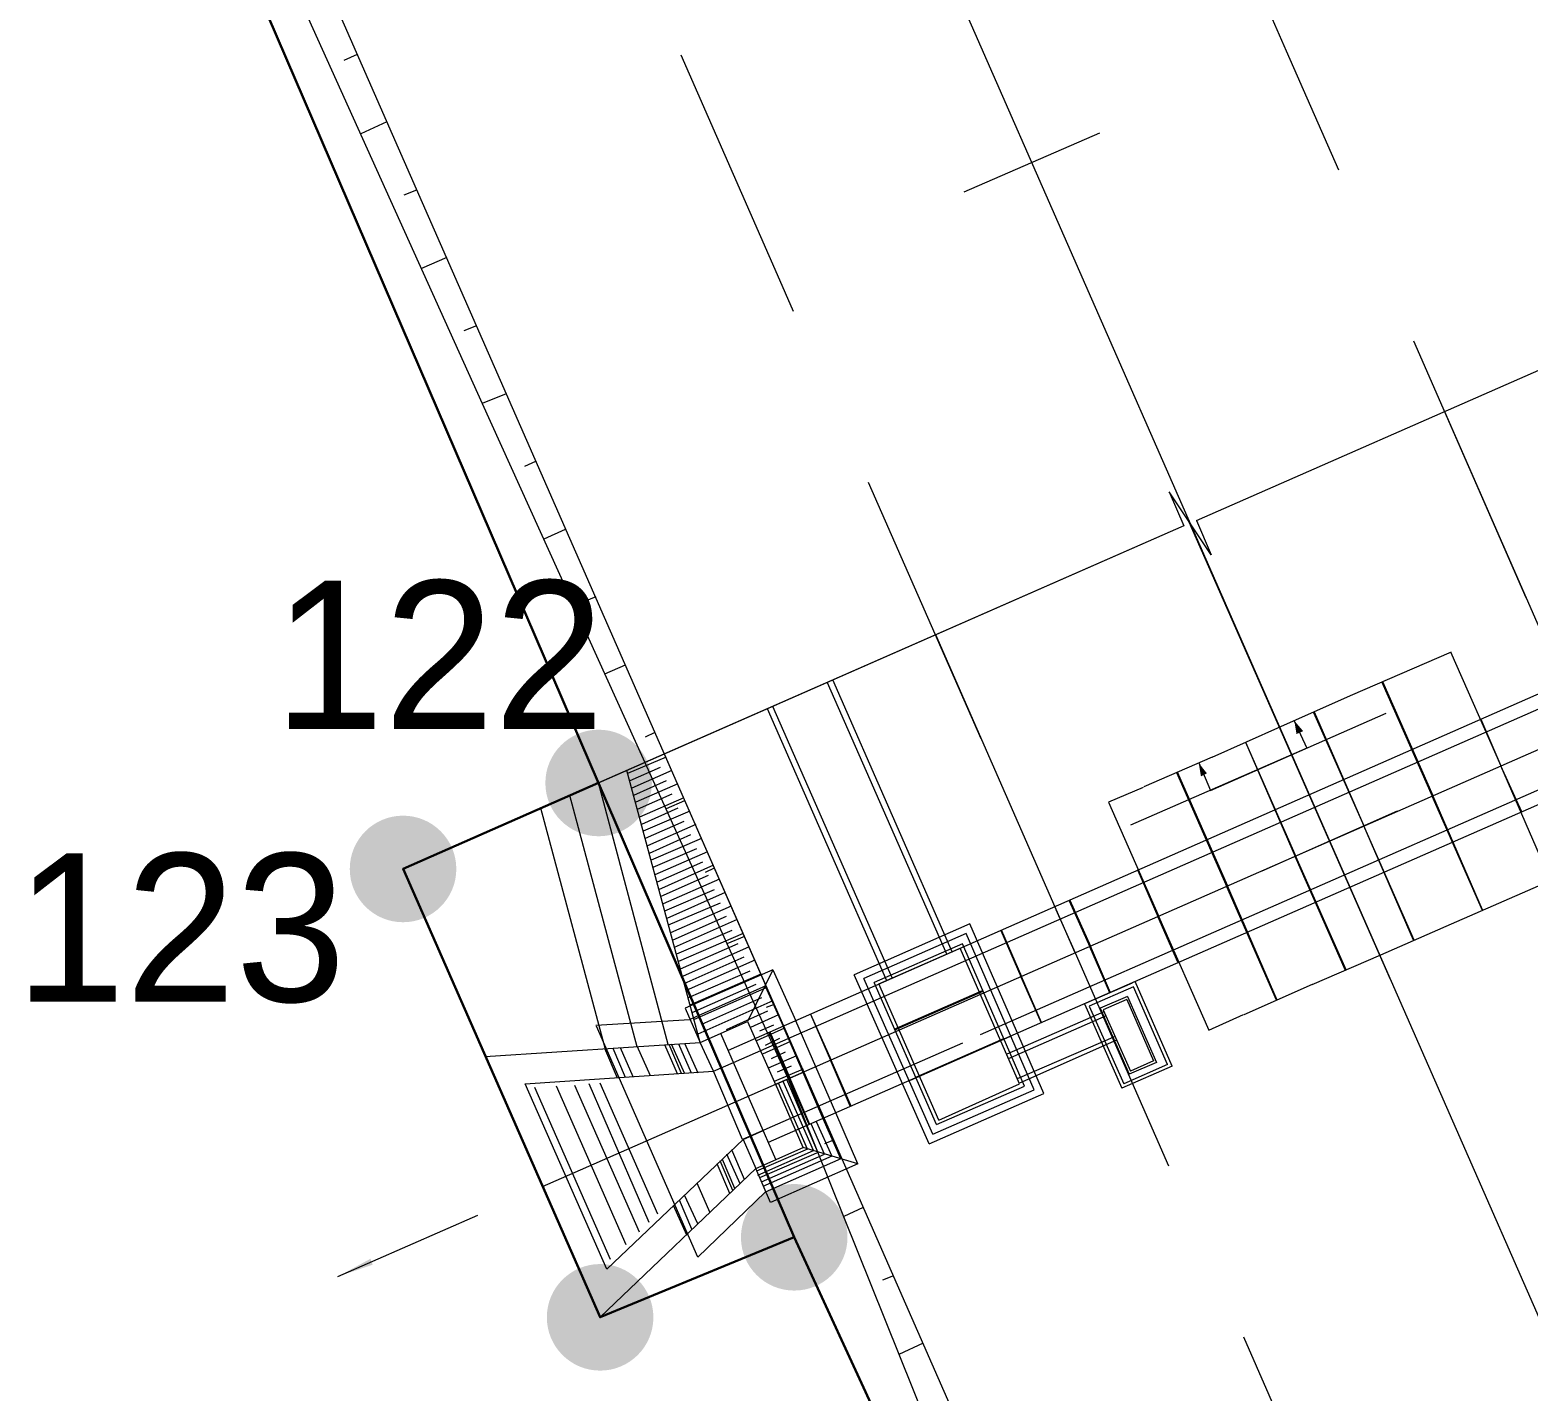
# Model space of a CAD drawing. Header units: metres. Extents: x 535356 to 535753, y 1836468 to 1836744.
# Drawn here: x 535470.9 to 535491.12, y 1836615.17 to 1836633.53 of the extents above; entities that cross this region are included whole.
import ezdxf
from ezdxf.enums import TextEntityAlignment as Align

# ---------------------------------------------------------------- set-up
doc = ezdxf.new("R2010")
doc.units = ezdxf.units.M
doc.header["$MEASUREMENT"] = 0
doc.linetypes.add('DGN Style 2', pattern=[6.2979, 3.77874, -2.51916])
for name, color, linetype, lineweight in [('Level 2', 1, 'Continuous', 0), ('Level 3', 1, 'Continuous', 0), ('Level 31', 1, 'Continuous', 0), ('Level 32', 1, 'Continuous', 0), ('Level 37', 1, 'Continuous', 0), ('Level 38', 1, 'Continuous', 0), ('Level 39', 1, 'Continuous', 0), ('Level 4', 1, 'Continuous', 0), ('Level 42', 1, 'Continuous', 0), ('Level 43', 1, 'Continuous', 0), ('Level 44', 1, 'Continuous', 0), ('Level 45', 1, 'Continuous', 0), ('Level 5', 1, 'Continuous', 0), ('Level 8', 1, 'Continuous', 0), ('Level 9', 1, 'Continuous', 0)]:
    doc.layers.add(name, color=color, linetype=linetype, lineweight=lineweight)
doc.styles.add('Style-CHAR_FAST_FONT', font='CHAR_FAST_FONT.shx')

# ---------------------------------------------------------------- blocks, each defined once
blk = doc.blocks.new('DWGLDR_1')
at = {"layer": 'Level 42', "color": 7, "linetype": 'Continuous', "lineweight": 0, "flags": 128}
blk.add_lwpolyline([(1462.3, -0.7), (1255.8, -0.7)], dxfattribs=at)
at = {"layer": 'Level 42', "color": 7, "linetype": 'Continuous', "lineweight": 0}
blk.add_solid([(1462.3, -0.7), (1412.8, 3.5), (1412.3, -5)], dxfattribs=at)
blk = doc.blocks.new('DWGLDR_2')
at = {"layer": 'Level 39', "color": 7, "linetype": 'Continuous', "lineweight": 0, "flags": 128}
blk.add_lwpolyline([(-21.6, -168.6), (-22.3, -127.9), (237.5, -128.3)], dxfattribs=at)
at = {"layer": 'Level 39', "color": 7, "linetype": 'Continuous', "lineweight": 0}
blk.add_solid([(-21.6, -168.6), (-17.1, -150.9), (-26.9, -150.9)], dxfattribs=at)
blk = doc.blocks.new('DWGLDR_3')
at = {"layer": 'Level 39', "color": 7, "linetype": 'Continuous', "lineweight": 0, "flags": 128}
blk.add_lwpolyline([(119.5, -168.2), (119.7, -127.9), (-139.2, -127.9)], dxfattribs=at)
at = {"layer": 'Level 39', "color": 7, "linetype": 'Continuous', "lineweight": 0}
blk.add_solid([(119.5, -168.2), (124, -150.5), (115, -151)], dxfattribs=at)

msp = doc.modelspace()

# ---------------------------------------------------------------- hatches: boundary and pattern name
at = {"layer": 'Level 4', "linetype": 'Continuous', "lineweight": 0}
h = msp.add_hatch(color=7, dxfattribs=at)
edge = h.paths.add_edge_path()
edge.add_arc((535478.58, 1836623.37), 0.719, 270, 630)
h = msp.add_hatch(color=7, dxfattribs=at)
edge = h.paths.add_edge_path()
edge.add_arc((535475.94, 1836622.21), 0.719, 270, 630)
h = msp.add_hatch(color=7, dxfattribs=at)
edge = h.paths.add_edge_path()
edge.add_arc((535481.22, 1836617.24), 0.719, 270, 630)
h = msp.add_hatch(color=7, dxfattribs=at)
edge = h.paths.add_edge_path()
edge.add_arc((535478.6, 1836616.16), 0.719, 270, 630)

# ---------------------------------------------------------------- linework, layer by layer
at = {"layer": 'Level 2', "color": 7, "linetype": 'Continuous', "lineweight": 0}
for p, q in [((535475.32, 1836633.2), (535475.14, 1836633.12)), ((535475.72, 1836632.29), (535475.37, 1836632.13)), ((535485.34, 1836632.14), (535483.51, 1836631.34)), ((535476.12, 1836631.37), (535475.95, 1836631.3)), ((535476.53, 1836630.46), (535476.19, 1836630.31)), ((535476.93, 1836629.54), (535476.76, 1836629.47)), ((535477.33, 1836628.62), (535477.01, 1836628.49)), ((535477.73, 1836627.71), (535477.58, 1836627.64)), ((535478.13, 1836626.79), (535477.84, 1836626.66)), ((535478.54, 1836625.88), (535478.39, 1836625.82)), ((535478.94, 1836624.96), (535478.66, 1836624.84)), ((535479.34, 1836624.05), (535479.21, 1836623.99)), ((535479.74, 1836623.13), (535479.49, 1836623.02)), ((535489.36, 1836622.99), (535487.53, 1836622.18)), ((535480.14, 1836622.22), (535480.02, 1836622.16)), ((535480.55, 1836621.3), (535480.31, 1836621.2)), ((535480.95, 1836620.38), (535480.84, 1836620.34)), ((535481.35, 1836619.47), (535481.14, 1836619.38)), ((535481.75, 1836618.55), (535481.63, 1836618.5)), ((535482.15, 1836617.64), (535481.89, 1836617.52)), ((535482.56, 1836616.72), (535482.41, 1836616.66)), ((535482.96, 1836615.81), (535482.63, 1836615.66))]:
    msp.add_line(p, q, dxfattribs=at)
at = {"layer": 'Level 2', "color": 7, "linetype": 'Continuous', "lineweight": 0, "flags": 128}
for points in [[(535446.38, 1836708.48), (535450.8, 1836693.29), (535455.63, 1836679.59), (535460.98, 1836666.21), (535469.29, 1836646.94), (535469.63, 1836646.16), (535477.33, 1836628.62), (535481.35, 1836619.47), (535485.37, 1836610.31), (535493.41, 1836592), (535499.34, 1836578.5), (535504.27, 1836567.28), (535509.49, 1836555.38), (535517.54, 1836537.06), (535525.58, 1836518.75), (535533.62, 1836500.44), (535541.66, 1836482.13), (535543.37, 1836478.24)], [(535445.78, 1836708.33), (535450.01, 1836693.03), (535454.77, 1836679.26), (535460.25, 1836665.9), (535468.78, 1836646.71), (535469.13, 1836645.94), (535477.01, 1836628.49), (535481.14, 1836619.38), (535484.87, 1836610.09), (535493.14, 1836591.88), (535499.16, 1836578.42), (535503.99, 1836567.16), (535509.14, 1836555.22), (535517.23, 1836536.93), (535525.33, 1836518.64), (535533.37, 1836500.33), (535541.5, 1836482.06), (535543.2, 1836478.24)]]:
    msp.add_lwpolyline(points, dxfattribs=at)
at = {"layer": 'Level 3', "color": 7, "linetype": 'Continuous', "lineweight": 0}
msp.add_line((535476.73, 1836649.27), (535551.83, 1836478.24), dxfattribs=at)
at = {"layer": 'Level 31', "color": 7, "linetype": 'Continuous', "lineweight": 0}
msp.add_line((535481.35, 1836619.47), (535480.97, 1836619.3), dxfattribs=at)
msp.add_line((535481.35, 1836619.47), (535480.97, 1836619.3), dxfattribs=at)
at = {"layer": 'Level 32', "color": 7, "linetype": 'Continuous', "lineweight": 0}
for p, q in [((535479.49, 1836623.72), (535478.97, 1836623.5)), ((535479.49, 1836623.72), (535478.97, 1836623.5)), ((535479.41, 1836623.58), (535479, 1836623.4)), ((535479.41, 1836623.58), (535479, 1836623.4)), ((535479.57, 1836623.54), (535479.03, 1836623.3)), ((535479.57, 1836623.54), (535479.03, 1836623.3)), ((535479.49, 1836623.4), (535479.05, 1836623.2)), ((535479.49, 1836623.4), (535479.05, 1836623.2)), ((535479.65, 1836623.36), (535479.08, 1836623.11)), ((535479.65, 1836623.36), (535479.08, 1836623.11)), ((535479.57, 1836623.22), (535479.1, 1836623.01)), ((535479.57, 1836623.22), (535479.1, 1836623.01)), ((535479.73, 1836623.17), (535479.13, 1836622.91)), ((535479.73, 1836623.17), (535479.13, 1836622.91)), ((535479.65, 1836623.03), (535479.16, 1836622.81)), ((535479.65, 1836623.03), (535479.16, 1836622.81)), ((535479.81, 1836622.99), (535479.18, 1836622.72)), ((535479.81, 1836622.99), (535479.18, 1836622.72)), ((535479.73, 1836622.85), (535479.21, 1836622.62)), ((535479.73, 1836622.85), (535479.21, 1836622.62)), ((535479.89, 1836622.81), (535479.24, 1836622.52)), ((535479.89, 1836622.81), (535479.24, 1836622.52)), ((535479.82, 1836622.67), (535479.26, 1836622.42)), ((535479.82, 1836622.67), (535479.26, 1836622.42)), ((535479.97, 1836622.62), (535479.29, 1836622.33)), ((535479.97, 1836622.62), (535479.29, 1836622.33)), ((535479.9, 1836622.48), (535479.31, 1836622.23)), ((535479.9, 1836622.48), (535479.31, 1836622.23)), ((535480.05, 1836622.44), (535479.34, 1836622.13)), ((535480.05, 1836622.44), (535479.34, 1836622.13)), ((535479.98, 1836622.3), (535479.37, 1836622.03)), ((535479.98, 1836622.3), (535479.37, 1836622.03)), ((535480.13, 1836622.26), (535479.39, 1836621.93)), ((535480.13, 1836622.26), (535479.39, 1836621.93)), ((535480.06, 1836622.12), (535479.42, 1836621.84)), ((535480.06, 1836622.12), (535479.42, 1836621.84)), ((535480.21, 1836622.07), (535479.45, 1836621.74)), ((535480.21, 1836622.07), (535479.45, 1836621.74)), ((535480.14, 1836621.93), (535479.47, 1836621.64)), ((535480.14, 1836621.93), (535479.47, 1836621.64)), ((535480.29, 1836621.89), (535479.5, 1836621.54)), ((535480.29, 1836621.89), (535479.5, 1836621.54)), ((535480.22, 1836621.75), (535479.52, 1836621.45)), ((535480.22, 1836621.75), (535479.52, 1836621.45)), ((535480.37, 1836621.71), (535479.55, 1836621.35)), ((535480.37, 1836621.71), (535479.55, 1836621.35)), ((535480.3, 1836621.57), (535479.58, 1836621.25)), ((535480.3, 1836621.57), (535479.58, 1836621.25)), ((535480.45, 1836621.53), (535479.6, 1836621.15)), ((535480.45, 1836621.53), (535479.6, 1836621.15)), ((535480.38, 1836621.38), (535479.63, 1836621.06)), ((535480.38, 1836621.38), (535479.63, 1836621.06)), ((535480.53, 1836621.34), (535479.66, 1836620.96)), ((535480.53, 1836621.34), (535479.66, 1836620.96)), ((535480.46, 1836621.2), (535479.68, 1836620.86)), ((535480.46, 1836621.2), (535479.68, 1836620.86)), ((535480.61, 1836621.16), (535479.71, 1836620.76)), ((535480.61, 1836621.16), (535479.71, 1836620.76)), ((535480.54, 1836621.02), (535479.73, 1836620.66)), ((535480.54, 1836621.02), (535479.73, 1836620.66)), ((535480.69, 1836620.98), (535479.76, 1836620.57)), ((535480.69, 1836620.98), (535479.76, 1836620.57)), ((535480.62, 1836620.83), (535479.79, 1836620.47)), ((535480.62, 1836620.83), (535479.79, 1836620.47)), ((535480.77, 1836620.79), (535479.81, 1836620.37)), ((535480.77, 1836620.79), (535479.81, 1836620.37)), ((535480.7, 1836620.65), (535479.84, 1836620.27)), ((535480.7, 1836620.65), (535479.84, 1836620.27)), ((535480.85, 1836620.61), (535479.87, 1836620.18)), ((535480.85, 1836620.61), (535479.87, 1836620.18)), ((535480.93, 1836620.43), (535479.92, 1836619.98)), ((535480.93, 1836620.43), (535479.92, 1836619.98)), ((535480.78, 1836620.47), (535479.97, 1836620.11)), ((535480.78, 1836620.47), (535479.97, 1836620.11)), ((535480.86, 1836620.29), (535480.3, 1836620.04)), ((535480.86, 1836620.29), (535480.3, 1836620.04)), ((535481.01, 1836620.24), (535480.63, 1836620.07)), ((535481.01, 1836620.24), (535480.63, 1836620.07)), ((535481.09, 1836620.06), (535480.71, 1836619.89)), ((535481.09, 1836620.06), (535480.71, 1836619.89)), ((535480.94, 1836620.1), (535480.75, 1836620.02)), ((535480.94, 1836620.1), (535480.75, 1836620.02)), ((535479.47, 1836619.84), (535479.64, 1836619.45)), ((535479.47, 1836619.84), (535479.64, 1836619.45)), ((535479.56, 1836619.85), (535479.74, 1836619.45)), ((535479.56, 1836619.85), (535479.74, 1836619.45)), ((535479.66, 1836619.85), (535479.83, 1836619.46)), ((535479.66, 1836619.85), (535479.83, 1836619.46)), ((535479.74, 1836619.86), (535479.92, 1836619.46)), ((535479.74, 1836619.86), (535479.92, 1836619.46)), ((535481.17, 1836619.88), (535480.79, 1836619.71)), ((535481.17, 1836619.88), (535480.79, 1836619.71)), ((535481.02, 1836619.92), (535480.83, 1836619.83)), ((535481.02, 1836619.92), (535480.83, 1836619.83)), ((535478.66, 1836619.79), (535478.83, 1836619.39)), ((535478.66, 1836619.79), (535478.83, 1836619.39)), ((535478.77, 1836619.79), (535478.94, 1836619.4)), ((535478.77, 1836619.79), (535478.94, 1836619.4)), ((535478.87, 1836619.8), (535479.04, 1836619.41)), ((535478.87, 1836619.8), (535479.04, 1836619.41)), ((535481.25, 1836619.69), (535480.87, 1836619.52)), ((535481.25, 1836619.69), (535480.87, 1836619.52)), ((535481.1, 1836619.74), (535480.91, 1836619.65)), ((535481.1, 1836619.74), (535480.91, 1836619.65)), ((535481.34, 1836619.51), (535480.95, 1836619.34)), ((535481.34, 1836619.51), (535480.95, 1836619.34)), ((535481.18, 1836619.55), (535480.99, 1836619.47)), ((535481.18, 1836619.55), (535480.99, 1836619.47)), ((535478.74, 1836616.94), (535477.72, 1836619.26)), ((535478.74, 1836616.94), (535477.72, 1836619.26)), ((535478.95, 1836617.14), (535478.01, 1836619.28)), ((535478.95, 1836617.14), (535478.01, 1836619.28)), ((535479.13, 1836617.31), (535478.26, 1836619.29)), ((535479.13, 1836617.31), (535478.26, 1836619.29)), ((535479.26, 1836617.44), (535478.45, 1836619.31)), ((535479.26, 1836617.44), (535478.45, 1836619.31)), ((535479.38, 1836617.55), (535478.6, 1836619.32)), ((535479.38, 1836617.55), (535478.6, 1836619.32)), ((535480.55, 1836618.02), (535480.38, 1836618.42)), ((535480.55, 1836618.02), (535480.38, 1836618.42)), ((535481.4, 1836618.43), (535480.71, 1836618.13)), ((535481.4, 1836618.43), (535480.71, 1836618.13)), ((535480.73, 1836618.08), (535481.48, 1836618.41)), ((535480.73, 1836618.08), (535481.48, 1836618.41)), ((535480.35, 1836617.83), (535480.18, 1836618.23)), ((535480.35, 1836617.83), (535480.18, 1836618.23)), ((535480.42, 1836617.9), (535480.25, 1836618.29)), ((535480.42, 1836617.9), (535480.25, 1836618.29)), ((535480.49, 1836617.96), (535480.31, 1836618.36)), ((535480.49, 1836617.96), (535480.31, 1836618.36)), ((535481.55, 1836618.39), (535480.75, 1836618.04)), ((535481.55, 1836618.39), (535480.75, 1836618.04)), ((535480.78, 1836617.99), (535481.63, 1836618.36)), ((535480.78, 1836617.99), (535481.63, 1836618.36)), ((535480.8, 1836617.93), (535481.73, 1836618.34)), ((535480.8, 1836617.93), (535481.73, 1836618.34)), ((535479.92, 1836617.42), (535479.74, 1836617.81)), ((535479.92, 1836617.42), (535479.74, 1836617.81)), ((535479.77, 1836617.27), (535479.59, 1836617.67)), ((535479.77, 1836617.27), (535479.59, 1836617.67)), ((535479.84, 1836617.35), (535479.67, 1836617.74)), ((535479.84, 1836617.35), (535479.67, 1836617.74))]:
    msp.add_line(p, q, dxfattribs=at)
at = {"layer": 'Level 37', "color": 7, "linetype": 'Continuous', "lineweight": 0}
for p, q in [((535486.65, 1836626.91), (535494, 1836630.14)), ((535486.65, 1836626.91), (535494, 1836630.14)), ((535486.85, 1836626.45), (535486.28, 1836627.3)), ((535486.28, 1836627.3), (535486.48, 1836626.84)), ((535486.85, 1836626.45), (535486.28, 1836627.3)), ((535486.28, 1836627.3), (535486.48, 1836626.84)), ((535486.65, 1836626.91), (535486.85, 1836626.45)), ((535486.65, 1836626.91), (535486.85, 1836626.45)), ((535486.48, 1836626.84), (535475.94, 1836622.21)), ((535486.48, 1836626.84), (535477.8, 1836623.03))]:
    msp.add_line(p, q, dxfattribs=at)
at = {"layer": 'Level 38', "color": 7, "linetype": 'Continuous', "lineweight": 0}
for p, q in [((535502.49, 1836628.75), (535477.82, 1836617.92)), ((535502.49, 1836628.75), (535477.82, 1836617.92)), ((535491.88, 1836624.09), (535490, 1836628.38)), ((535491.88, 1836624.09), (535490, 1836628.38)), ((535485.01, 1836621.08), (535483.13, 1836625.37)), ((535485.01, 1836621.08), (535483.13, 1836625.37)), ((535479.95, 1836619.87), (535478.96, 1836623.54)), ((535479.95, 1836619.87), (535478.96, 1836623.54)), ((535479.52, 1836619.84), (535478.58, 1836623.37)), ((535479.52, 1836619.84), (535478.58, 1836623.37)), ((535479.1, 1836619.81), (535478.19, 1836623.2)), ((535479.1, 1836619.81), (535478.19, 1836623.2)), ((535478.67, 1836619.79), (535477.8, 1836623.03)), ((535478.67, 1836619.79), (535477.8, 1836623.03))]:
    msp.add_line(p, q, dxfattribs=at)
at = {"layer": 'Level 39', "color": 7, "linetype": 'Continuous', "lineweight": 0}
for p, q in [((535481.34, 1836618.45), (535480.97, 1836619.3)), ((535481.34, 1836618.45), (535480.97, 1836619.3)), ((535481.4, 1836618.43), (535481.01, 1836619.32)), ((535481.4, 1836618.43), (535481.01, 1836619.32)), ((535481.48, 1836618.41), (535481.07, 1836619.34)), ((535481.48, 1836618.41), (535481.07, 1836619.34)), ((535481.54, 1836618.39), (535481.12, 1836619.37)), ((535481.54, 1836618.39), (535481.12, 1836619.37)), ((535481.63, 1836618.36), (535481.45, 1836618.77)), ((535481.63, 1836618.36), (535481.45, 1836618.77)), ((535481.73, 1836618.33), (535481.52, 1836618.8)), ((535481.73, 1836618.33), (535481.52, 1836618.8))]:
    msp.add_line(p, q, dxfattribs=at)
at = {"layer": 'Level 42', "color": 7, "linetype": 'Continuous', "lineweight": 0}
for p, q in [((535481.35, 1836619.47), (535479.47, 1836623.76)), ((535481.35, 1836619.47), (535479.47, 1836623.76)), ((535492.43, 1836623.59), (535480.87, 1836618.52)), ((535492.43, 1836623.59), (535480.87, 1836618.52)), ((535491.43, 1836622.06), (535490.76, 1836623.6)), ((535491.04, 1836622.98), (535490.76, 1836623.6)), ((535491.43, 1836622.06), (535490.76, 1836623.6)), ((535491.04, 1836622.98), (535490.76, 1836623.6)), ((535490.51, 1836621.65), (535489.83, 1836623.19)), ((535490.51, 1836621.65), (535489.83, 1836623.19)), ((535490.51, 1836621.66), (535489.84, 1836623.2)), ((535490.51, 1836621.66), (535489.84, 1836623.2)), ((535489.58, 1836621.25), (535488.91, 1836622.79)), ((535489.59, 1836621.25), (535488.91, 1836622.79)), ((535489.58, 1836621.25), (535488.91, 1836622.79)), ((535489.59, 1836621.25), (535488.91, 1836622.79)), ((535488.66, 1836620.84), (535487.98, 1836622.38)), ((535488.66, 1836620.84), (535487.98, 1836622.38)), ((535488.67, 1836620.85), (535487.99, 1836622.38)), ((535488.67, 1836620.85), (535487.99, 1836622.38)), ((535478.6, 1836616.16), (535475.94, 1836622.21)), ((535490.09, 1836621.47), (535491.44, 1836622.06)), ((535490.09, 1836621.47), (535491.44, 1836622.06)), ((535487.73, 1836620.44), (535487.06, 1836621.97)), ((535487.73, 1836620.44), (535487.06, 1836621.97)), ((535487.74, 1836620.44), (535487.07, 1836621.98)), ((535487.74, 1836620.44), (535487.07, 1836621.98)), ((535486.4, 1836620.95), (535486.13, 1836621.57)), ((535486.4, 1836620.95), (535486.13, 1836621.57)), ((535486.82, 1836620.03), (535486.14, 1836621.57)), ((535486.82, 1836620.03), (535486.14, 1836621.57)), ((535489.14, 1836621.05), (535490.09, 1836621.47)), ((535489.14, 1836621.05), (535490.09, 1836621.47)), ((535483.54, 1836621.34), (535482.16, 1836620.73)), ((535483.54, 1836621.34), (535482.16, 1836620.73)), ((535484.46, 1836619.23), (535483.54, 1836621.34)), ((535484.46, 1836619.23), (535483.54, 1836621.34)), ((535482.36, 1836620.66), (535483.46, 1836621.14)), ((535482.36, 1836620.66), (535483.46, 1836621.14)), ((535484.26, 1836619.31), (535483.46, 1836621.14)), ((535484.26, 1836619.31), (535483.46, 1836621.14)), ((535485.48, 1836620.54), (535485.21, 1836621.16)), ((535485.48, 1836620.54), (535485.21, 1836621.16)), ((535485.49, 1836620.54), (535485.22, 1836621.17)), ((535485.49, 1836620.54), (535485.22, 1836621.17)), ((535488.21, 1836620.65), (535489.14, 1836621.05)), ((535488.21, 1836620.65), (535489.14, 1836621.05)), ((535483.09, 1836618.63), (535482.16, 1836620.73)), ((535483.09, 1836618.63), (535482.16, 1836620.73)), ((535483.17, 1836618.82), (535482.36, 1836620.66)), ((535483.17, 1836618.82), (535482.36, 1836620.66)), ((535484.56, 1836620.13), (535484.28, 1836620.76)), ((535484.56, 1836620.13), (535484.28, 1836620.76)), ((535484.56, 1836620.14), (535484.29, 1836620.76)), ((535484.56, 1836620.14), (535484.29, 1836620.76)), ((535488.21, 1836620.65), (535487.29, 1836620.24)), ((535488.21, 1836620.65), (535487.29, 1836620.24)), ((535485.8, 1836620.62), (535485.2, 1836620.36)), ((535485.8, 1836620.62), (535485.2, 1836620.36)), ((535485.72, 1836620.49), (535485.35, 1836620.33)), ((535485.72, 1836620.49), (535485.35, 1836620.33)), ((535485.72, 1836620.49), (535486.11, 1836619.6)), ((535485.72, 1836620.49), (535486.11, 1836619.6)), ((535486.26, 1836619.57), (535485.8, 1836620.62)), ((535486.26, 1836619.57), (535485.8, 1836620.62)), ((535486.26, 1836619.57), (535485.8, 1836620.62)), ((535486.26, 1836619.57), (535485.8, 1836620.62)), ((535485.2, 1836620.36), (535485.67, 1836619.31)), ((535485.2, 1836620.36), (535485.67, 1836619.31)), ((535485.35, 1836620.33), (535485.74, 1836619.44)), ((535485.35, 1836620.33), (535485.74, 1836619.44)), ((535487.28, 1836620.24), (535486.81, 1836620.03)), ((535487.28, 1836620.24), (535486.81, 1836620.03)), ((535479.95, 1836619.87), (535480.59, 1836620.15)), ((535479.95, 1836619.87), (535480.59, 1836620.15)), ((535479.95, 1836619.87), (535480.59, 1836620.15)), ((535479.95, 1836619.87), (535480.59, 1836620.15)), ((535480.59, 1836620.15), (535480.99, 1836619.25)), ((535480.59, 1836620.15), (535480.99, 1836619.25)), ((535477.05, 1836619.68), (535479.95, 1836619.87)), ((535477.05, 1836619.68), (535479.95, 1836619.87)), ((535477.05, 1836619.68), (535479.95, 1836619.87)), ((535477.05, 1836619.68), (535479.95, 1836619.87)), ((535479.28, 1836619.42), (535479.1, 1836619.82)), ((535479.28, 1836619.42), (535479.1, 1836619.82)), ((535479.7, 1836619.45), (535479.53, 1836619.84)), ((535479.7, 1836619.45), (535479.53, 1836619.84)), ((535480.13, 1836619.48), (535479.95, 1836619.87)), ((535480.13, 1836619.48), (535479.95, 1836619.87)), ((535480.97, 1836618.29), (535480.23, 1836619.99)), ((535480.97, 1836618.29), (535480.23, 1836619.99)), ((535478.6, 1836616.16), (535477.05, 1836619.68)), ((535481.98, 1836619), (535481.71, 1836619.63)), ((535481.98, 1836619), (535481.71, 1836619.63)), ((535481.99, 1836619.01), (535481.72, 1836619.63)), ((535481.99, 1836619.01), (535481.72, 1836619.63)), ((535477.59, 1836619.31), (535480.13, 1836619.48)), ((535477.59, 1836619.31), (535480.13, 1836619.48)), ((535480.13, 1836619.48), (535480.4, 1836619.6)), ((535480.13, 1836619.48), (535480.4, 1836619.6)), ((535486.26, 1836619.57), (535485.67, 1836619.31)), ((535486.26, 1836619.57), (535485.67, 1836619.31)), ((535486.11, 1836619.6), (535485.74, 1836619.44)), ((535486.11, 1836619.6), (535485.74, 1836619.44)), ((535478.69, 1836616.81), (535477.59, 1836619.31)), ((535478.69, 1836616.81), (535477.59, 1836619.31)), ((535481.34, 1836618.45), (535480.97, 1836619.3)), ((535481.34, 1836618.45), (535480.97, 1836619.3)), ((535481.42, 1836618.76), (535481.15, 1836619.38)), ((535481.42, 1836618.76), (535481.15, 1836619.38)), ((535481.43, 1836618.76), (535481.16, 1836619.39)), ((535481.43, 1836618.76), (535481.16, 1836619.39)), ((535483.09, 1836618.63), (535484.46, 1836619.23)), ((535483.09, 1836618.63), (535484.46, 1836619.23)), ((535483.17, 1836618.82), (535484.26, 1836619.31)), ((535483.17, 1836618.82), (535484.26, 1836619.31)), ((535481.85, 1836618.3), (535481.61, 1836618.84)), ((535481.85, 1836618.3), (535481.61, 1836618.84)), ((535482.08, 1836618.23), (535481.78, 1836618.92)), ((535482.08, 1836618.23), (535481.78, 1836618.92)), ((535480.53, 1836618.56), (535480.8, 1836618.68)), ((535480.53, 1836618.56), (535480.8, 1836618.68)), ((535478.69, 1836616.81), (535480.53, 1836618.56)), ((535478.69, 1836616.81), (535480.53, 1836618.56)), ((535480.53, 1836618.56), (535480.7, 1836618.17)), ((535480.53, 1836618.56), (535480.7, 1836618.17)), ((535480.7, 1836618.17), (535481.34, 1836618.45)), ((535480.7, 1836618.17), (535481.34, 1836618.45)), ((535482.08, 1836618.23), (535481.34, 1836618.45)), ((535482.08, 1836618.23), (535481.34, 1836618.45)), ((535480.39, 1836617.87), (535480.22, 1836618.27)), ((535480.39, 1836617.87), (535480.22, 1836618.27)), ((535481.85, 1836618.3), (535480.83, 1836617.85)), ((535481.85, 1836618.3), (535480.83, 1836617.85)), ((535482.08, 1836618.23), (535480.9, 1836617.71)), ((535482.08, 1836618.23), (535480.9, 1836617.71)), ((535478.6, 1836616.16), (535480.7, 1836618.17)), ((535478.6, 1836616.16), (535480.7, 1836618.17)), ((535480.9, 1836617.71), (535480.7, 1836618.17)), ((535480.9, 1836617.71), (535480.7, 1836618.17)), ((535480.08, 1836617.58), (535479.91, 1836617.97)), ((535480.08, 1836617.58), (535479.91, 1836617.97)), ((535479.92, 1836616.97), (535480.83, 1836617.85)), ((535479.92, 1836616.97), (535480.83, 1836617.85))]:
    msp.add_line(p, q, dxfattribs=at)
at = {"layer": 'Level 43', "color": 7, "linetype": 'Continuous', "lineweight": 0}
for p, q in [((535480.4, 1836619.6), (535496.09, 1836626.49)), ((535480.4, 1836619.6), (535496.09, 1836626.49)), ((535496.5, 1836625.57), (535483.73, 1836619.97)), ((535496.5, 1836625.57), (535483.73, 1836619.97)), ((535488.73, 1836624.55), (535490.09, 1836625.14)), ((535488.73, 1836624.55), (535490.09, 1836625.14)), ((535490.08, 1836625.14), (535490.76, 1836623.6)), ((535490.08, 1836625.14), (535490.76, 1836623.6)), ((535491.88, 1836624.84), (535480.33, 1836619.76)), ((535491.88, 1836624.84), (535480.33, 1836619.76)), ((535483.28, 1836621.06), (535481.67, 1836624.72)), ((535483.28, 1836621.06), (535481.67, 1836624.72)), ((535483.35, 1836621.09), (535481.74, 1836624.76)), ((535483.35, 1836621.09), (535481.74, 1836624.76)), ((535489.15, 1836624.73), (535489.83, 1836623.19)), ((535489.15, 1836624.73), (535489.83, 1836623.19)), ((535489.16, 1836624.74), (535489.84, 1836623.2)), ((535489.16, 1836624.74), (535489.84, 1836623.2)), ((535487.79, 1836624.13), (535488.73, 1836624.55)), ((535487.79, 1836624.13), (535488.73, 1836624.55)), ((535482.47, 1836620.7), (535480.86, 1836624.37)), ((535482.47, 1836620.7), (535480.86, 1836624.37)), ((535482.54, 1836620.74), (535480.93, 1836624.4)), ((535482.54, 1836620.74), (535480.93, 1836624.4)), ((535488.23, 1836624.32), (535488.91, 1836622.79)), ((535488.23, 1836624.32), (535488.91, 1836622.79)), ((535488.24, 1836624.33), (535488.91, 1836622.79)), ((535488.24, 1836624.33), (535488.91, 1836622.79)), ((535486.86, 1836623.72), (535487.79, 1836624.13)), ((535486.86, 1836623.72), (535487.79, 1836624.13)), ((535490.49, 1836624.23), (535490.76, 1836623.6)), ((535490.49, 1836624.23), (535490.76, 1836623.6)), ((535487.31, 1836623.92), (535487.98, 1836622.38)), ((535487.31, 1836623.92), (535487.99, 1836622.38)), ((535487.31, 1836623.92), (535487.98, 1836622.38)), ((535487.31, 1836623.92), (535487.99, 1836622.38)), ((535486.86, 1836623.72), (535485.94, 1836623.32)), ((535486.86, 1836623.72), (535485.94, 1836623.32)), ((535486.38, 1836623.51), (535487.06, 1836621.97)), ((535486.38, 1836623.51), (535487.06, 1836621.97)), ((535486.39, 1836623.52), (535487.07, 1836621.98)), ((535486.39, 1836623.52), (535487.07, 1836621.98)), ((535485.93, 1836623.31), (535485.46, 1836623.11)), ((535485.93, 1836623.31), (535485.46, 1836623.11)), ((535485.46, 1836623.11), (535486.14, 1836621.57)), ((535485.46, 1836623.11), (535486.14, 1836621.57)), ((535485.86, 1836622.19), (535486.13, 1836621.57)), ((535485.86, 1836622.19), (535486.13, 1836621.57)), ((535484.93, 1836621.78), (535485.21, 1836621.16)), ((535484.93, 1836621.78), (535485.21, 1836621.16)), ((535484.94, 1836621.79), (535485.22, 1836621.17)), ((535484.94, 1836621.79), (535485.22, 1836621.17)), ((535483.59, 1836621.47), (535482.03, 1836620.78)), ((535483.59, 1836621.47), (535482.03, 1836620.78)), ((535484.59, 1836619.18), (535483.59, 1836621.47)), ((535484.59, 1836619.18), (535483.59, 1836621.47)), ((535484.01, 1836621.38), (535484.28, 1836620.76)), ((535484.01, 1836621.38), (535484.28, 1836620.76)), ((535484.02, 1836621.38), (535484.29, 1836620.76)), ((535484.02, 1836621.38), (535484.29, 1836620.76)), ((535480.93, 1836620.85), (535479.75, 1836620.33)), ((535480.93, 1836620.85), (535479.75, 1836620.33)), ((535480.93, 1836620.85), (535480.59, 1836620.15)), ((535480.93, 1836620.85), (535480.59, 1836620.15)), ((535480.93, 1836620.85), (535481.24, 1836620.16)), ((535480.93, 1836620.85), (535481.24, 1836620.16)), ((535480.83, 1836620.63), (535479.81, 1836620.18)), ((535480.83, 1836620.63), (535479.81, 1836620.18)), ((535480.83, 1836620.63), (535481.07, 1836620.09)), ((535480.83, 1836620.63), (535481.07, 1836620.09)), ((535483.04, 1836618.5), (535482.03, 1836620.78)), ((535483.04, 1836618.5), (535482.03, 1836620.78)), ((535485.78, 1836620.67), (535485.14, 1836620.39)), ((535485.78, 1836620.67), (535485.14, 1836620.39)), ((535485.82, 1836620.69), (535485.18, 1836620.41)), ((535485.82, 1836620.69), (535485.18, 1836620.41)), ((535485.78, 1836620.67), (535485.18, 1836620.41)), ((535485.78, 1836620.67), (535485.18, 1836620.41)), ((535486.32, 1836619.55), (535485.82, 1836620.69)), ((535486.32, 1836619.55), (535485.82, 1836620.69)), ((535485.71, 1836620.45), (535485.39, 1836620.31)), ((535485.71, 1836620.45), (535485.39, 1836620.31)), ((535485.71, 1836620.45), (535486.07, 1836619.62)), ((535485.71, 1836620.45), (535486.07, 1836619.62)), ((535479.75, 1836620.33), (535479.95, 1836619.87)), ((535479.75, 1836620.33), (535479.95, 1836619.87)), ((535481.44, 1836620.25), (535481.72, 1836619.63)), ((535481.44, 1836620.25), (535481.71, 1836619.63)), ((535481.44, 1836620.25), (535481.72, 1836619.63)), ((535481.44, 1836620.25), (535481.71, 1836619.63)), ((535485.4, 1836620.28), (535484.09, 1836619.71)), ((535485.4, 1836620.28), (535484.09, 1836619.71)), ((535485.43, 1836620.23), (535484.11, 1836619.65)), ((535485.43, 1836620.23), (535484.11, 1836619.65)), ((535485.14, 1836620.39), (535485.64, 1836619.25)), ((535485.14, 1836620.39), (535485.64, 1836619.25)), ((535485.39, 1836620.31), (535485.76, 1836619.48)), ((535485.39, 1836620.31), (535485.76, 1836619.48)), ((535478.54, 1836620.1), (535479.81, 1836620.18)), ((535478.54, 1836620.1), (535479.81, 1836620.18)), ((535479.92, 1836616.97), (535478.55, 1836620.09)), ((535479.92, 1836616.97), (535478.55, 1836620.09)), ((535481.61, 1836618.84), (535481.07, 1836620.09)), ((535481.61, 1836618.84), (535481.07, 1836620.09)), ((535481.78, 1836618.92), (535481.24, 1836620.16)), ((535481.78, 1836618.92), (535481.24, 1836620.16)), ((535483.49, 1836619.86), (535480.52, 1836618.56)), ((535483.49, 1836619.86), (535480.52, 1836618.56)), ((535480.88, 1836620), (535481.15, 1836619.38)), ((535480.88, 1836620), (535481.15, 1836619.38)), ((535480.89, 1836620.01), (535481.16, 1836619.39)), ((535480.89, 1836620.01), (535481.16, 1836619.39)), ((535485.55, 1836619.95), (535484.23, 1836619.38)), ((535485.55, 1836619.95), (535484.23, 1836619.38)), ((535485.57, 1836619.9), (535484.26, 1836619.32)), ((535485.57, 1836619.9), (535484.26, 1836619.32)), ((535486.07, 1836619.62), (535485.76, 1836619.48)), ((535486.07, 1836619.62), (535485.76, 1836619.48)), ((535480.52, 1836618.56), (535480.13, 1836619.48)), ((535480.52, 1836618.56), (535480.13, 1836619.48)), ((535486.32, 1836619.55), (535485.64, 1836619.25)), ((535486.32, 1836619.55), (535485.64, 1836619.25)), ((535483.04, 1836618.5), (535484.59, 1836619.18)), ((535483.04, 1836618.5), (535484.59, 1836619.18))]:
    msp.add_line(p, q, dxfattribs=at)
at = {"layer": 'Level 44', "color": 7, "linetype": 'Continuous', "lineweight": 0}
for p, q in [((535483.49, 1836621.2), (535482.3, 1836620.68)), ((535483.49, 1836621.2), (535482.3, 1836620.68)), ((535484.33, 1836619.28), (535483.49, 1836621.2)), ((535484.33, 1836619.28), (535483.49, 1836621.2)), ((535483.14, 1836618.76), (535482.3, 1836620.68)), ((535483.14, 1836618.76), (535482.3, 1836620.68)), ((535482.57, 1836620.05), (535483.76, 1836620.57)), ((535482.57, 1836620.05), (535483.76, 1836620.57)), ((535482.58, 1836620.04), (535483.77, 1836620.56)), ((535482.58, 1836620.04), (535483.77, 1836620.56)), ((535482.79, 1836619.36), (535484.13, 1836619.95)), ((535482.79, 1836619.36), (535484.13, 1836619.95)), ((535482.86, 1836619.4), (535484.05, 1836619.92)), ((535482.86, 1836619.4), (535484.05, 1836619.92)), ((535483.14, 1836618.76), (535484.33, 1836619.28)), ((535483.14, 1836618.76), (535484.33, 1836619.28))]:
    msp.add_line(p, q, dxfattribs=at)
at = {"layer": 'Level 45', "color": 7, "linetype": 'Continuous', "lineweight": 0}
msp.add_line((535489.27, 1836620.72), (535486.55, 1836626.89), dxfattribs=at)
msp.add_line((535489.27, 1836620.72), (535486.55, 1836626.89), dxfattribs=at)
at = {"layer": 'Level 5', "color": 7, "linetype": 'Continuous', "lineweight": 30}
for p, q in [((535460.25, 1836665.9), (535481.22, 1836617.24)), ((535481.22, 1836617.24), (535499.16, 1836578.42))]:
    msp.add_line(p, q, dxfattribs=at)
at = {"layer": 'Level 5', "color": 7, "linetype": 'Continuous', "lineweight": 30, "flags": 128}
msp.add_lwpolyline([(535478.58, 1836623.37), (535475.94, 1836622.21), (535478.6, 1836616.16), (535481.22, 1836617.24)], dxfattribs=at)
at = {"layer": 'Level 8', "color": 7, "linetype": 'DGN Style 2', "lineweight": 0, "flags": 128}
msp.add_lwpolyline([(535458.587, 1836711.665, 0.099529), (535458.677, 1836709.856), (535458.68, 1836709.86), (535462.4, 1836697.05), (535466.85, 1836683.85), (535471.87, 1836670.75), (535479.83, 1836651.57), (535480.16, 1836650.78), (535487.86, 1836633.25), (535491.88, 1836624.09), (535495.9, 1836614.94), (535503.94, 1836596.62), (535506.61, 1836590.54)], format="xyb", dxfattribs=at)
msp.add_lwpolyline([(535450.25, 1836709.49), (535454.6, 1836694.52), (535459.37, 1836681.01), (535464.67, 1836667.75), (535472.95, 1836648.55), (535473.29, 1836647.77), (535480.99, 1836630.23), (535485.01, 1836621.08), (535489.03, 1836611.92), (535497.07, 1836593.61), (535503, 1836580.1), (535507.93, 1836568.89), (535513.16, 1836556.98), (535521.2, 1836538.67), (535529.24, 1836520.36), (535537.28, 1836502.05), (535545.32, 1836483.74), (535547.73, 1836478.24)], dxfattribs=at)
at = {"layer": 'Level 9', "color": 7, "linetype": 'Continuous', "lineweight": 0, "flags": 128}
msp.add_lwpolyline([(535445.78, 1836708.33), (535450.01, 1836693.03), (535454.77, 1836679.26), (535460.25, 1836665.9), (535468.78, 1836646.71), (535469.13, 1836645.94), (535477.01, 1836628.49), (535481.14, 1836619.38), (535484.87, 1836610.09), (535493.14, 1836591.88), (535499.16, 1836578.42), (535503.99, 1836567.16), (535509.14, 1836555.22), (535517.23, 1836536.93), (535525.33, 1836518.64), (535533.37, 1836500.33), (535541.5, 1836482.06), (535543.2, 1836478.24)], dxfattribs=at)

# ---------------------------------------------------------------- block references
at = {"layer": 'Level 39', "color": 7, "linetype": 'Continuous', "lineweight": 0, "xscale": 0.009998107501798017, "yscale": 0.009998107501798017, "zscale": 0.009998107501798017, "rotation": 203.6996661413417}
for name in ['DWGLDR_3', 'DWGLDR_3', 'DWGLDR_2', 'DWGLDR_2']:
    msp.add_blockref(name, (535488.45, 1836622.58), dxfattribs=at)
at = {"layer": 'Level 42', "color": 7, "linetype": 'Continuous', "lineweight": 0, "xscale": 0.009998107501798017, "yscale": 0.009998107501798017, "zscale": 0.009998107501798017, "rotation": 203.6996661413417}
msp.add_blockref('DWGLDR_1', (535488.45, 1836622.58), dxfattribs=at)
msp.add_blockref('DWGLDR_1', (535488.45, 1836622.58), dxfattribs=at)

# ---------------------------------------------------------------- texts
at = {"layer": 'Level 4', "color": 1, "linetype": 'Continuous', "lineweight": 0, "style": 'Style-CHAR_FAST_FONT'}
for s, p in [('122', (535476.426, 1836625.1)), ('123', (535472.936, 1836621.42))]:
    msp.add_text(s, height=2, dxfattribs=at).set_placement(p, align=Align.MIDDLE_CENTER)

doc.saveas('drawing.dxf')
